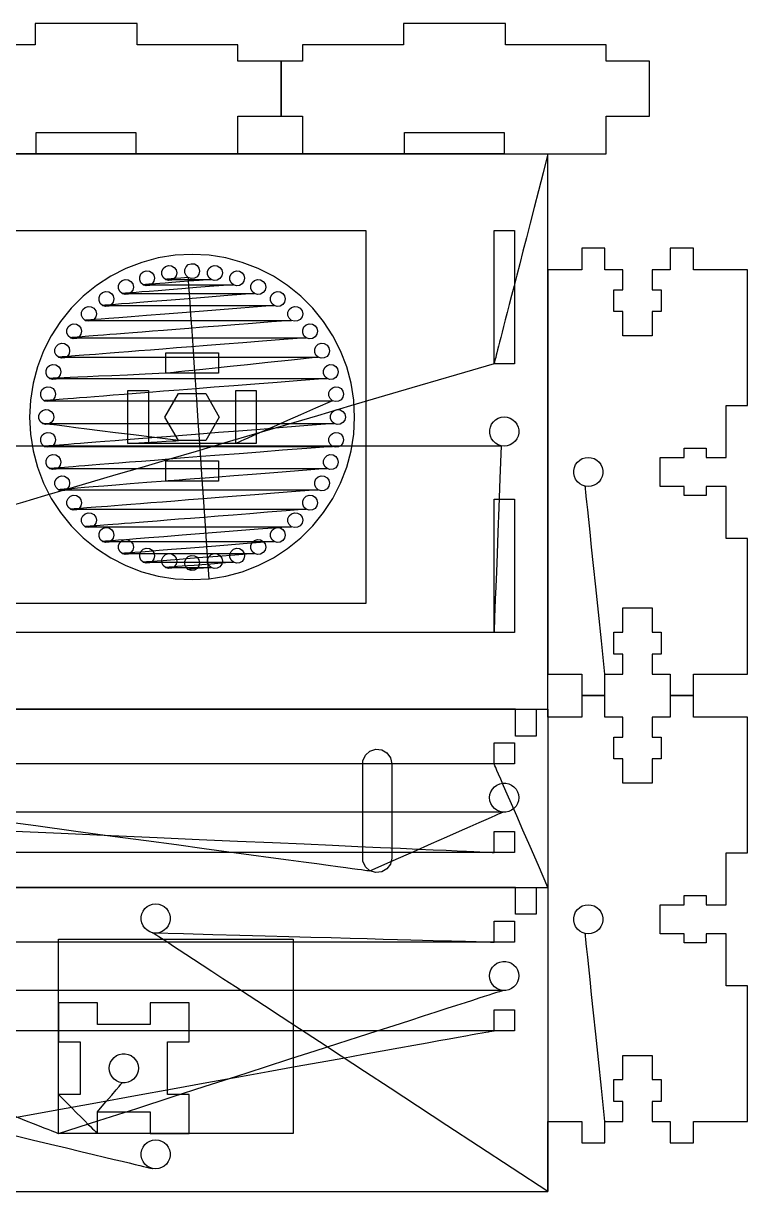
# Model space of a CAD drawing. Extents: x 0 to 427, y -14 to 401.
# Drawn here: x 170 to 427.3, y -14.1 to 400.8 of the extents above; entities that cross this region are included whole.
import ezdxf

# ---------------------------------------------------------------- set-up
doc = ezdxf.new("R2010")
doc.units = 0
doc.layers.get('0').update_dxf_attribs({"linetype": 'CONTINUOUS'})

msp = doc.modelspace()

# ---------------------------------------------------------------- linework, layer by layer
at = {"color": 7}
for points in [[(-0.203473, 354.389074), (377.054521, 354.389074), (377.054521, 367.79333), (392.37367, 367.79333), (392.37367, 387.349181), (377.054521, 387.349181), (377.054521, 393.093862), (341.229255, 393.093862), (341.229255, 400.753436), (304.999468, 400.753436), (304.999468, 393.093862), (269.174202, 393.093862), (269.174202, 387.349181), (261.514628, 387.349181)], [(246.195479, 354.389074), (246.195479, 367.79333), (261.514628, 367.79333), (261.514628, 387.349181), (246.195479, 387.349181), (246.195479, 393.093862), (210.37117, 393.093862), (210.37117, 400.753436), (174.139707, 400.753436), (174.139707, 393.093862), (138.31516, 393.093862), (138.31516, 387.349181), (130.655585, 387.349181)], [(261.514628, 367.79333), (269.174202, 367.79333), (269.174202, 354.389074)], [(174.546622, 362.048649), (209.964016, 362.048649), (209.964016, 354.389074)], [(174.546622, 354.389074), (174.546622, 362.048649)], [(305.406383, 362.048649), (340.82234, 362.048649), (340.82234, 354.389074)], [(305.406383, 354.389074), (305.406383, 362.048649)], [(-0.203473, 354.389074), (-0.203473, 157.227697), (356.34016, 157.227697), (356.34016, 354.389074)], [(376.602128, 169.674506), (383.00984, 169.674506), (383.00984, 176.783548), (379.778457, 176.783548), (379.778457, 184.514931), (383.00984, 184.514931), (383.00984, 193.131953), (393.374202, 193.131953), (393.374202, 184.514931), (396.605585, 184.514931), (396.605585, 176.783548), (393.374202, 176.783548), (393.374202, 169.674506), (399.781915, 169.674506), (399.781915, 162.014931), (408.049468, 162.014931), (408.049468, 169.674506), (427.30133, 169.674506), (427.30133, 217.794346), (419.641755, 217.794346), (419.641755, 236.264635), (412.532713, 236.264635), (412.532713, 233.033266), (404.80133, 233.033266), (404.80133, 236.264635), (396.184309, 236.264635), (396.184309, 246.628939), (404.80133, 246.628939), (404.80133, 249.8603), (412.532713, 249.8603), (412.532713, 246.628939), (419.641755, 246.628939), (419.641755, 265.100374), (427.30133, 265.100374), (427.30133, 313.218984), (408.049468, 313.218984), (408.049468, 320.878515), (399.781915, 320.878515), (399.781915, 313.218984), (393.374202, 313.218984), (393.374202, 306.109984), (396.605585, 306.109984), (396.605585, 298.378644), (393.374202, 298.378644), (393.374202, 289.761673), (383.00984, 289.761673), (383.00984, 298.378644), (379.778457, 298.378644), (379.778457, 306.109984), (383.00984, 306.109984), (383.00984, 313.218984), (376.602128, 313.218984), (376.602128, 320.878515), (368.334574, 320.878515), (368.334574, 313.218984), (356.34016, 313.218984)], [(356.34016, 169.674506), (368.334574, 169.674506), (368.334574, 162.014931), (376.602128, 162.014931), (376.602128, 169.674506)], [(368.334574, 162.014931), (368.334574, 154.355357), (356.34016, 154.355357)], [(376.602128, 10.810173), (383.00984, 10.810173), (383.00984, 17.919215), (379.778457, 17.919215), (379.778457, 25.650598), (383.00984, 25.650598), (383.00984, 34.26762), (393.374202, 34.26762), (393.374202, 25.650598), (396.605585, 25.650598), (396.605585, 17.919215), (393.374202, 17.919215), (393.374202, 10.810173), (399.781915, 10.810173), (399.781915, 3.150713), (408.049468, 3.150713), (408.049468, 10.810173), (427.30133, 10.810173), (427.30133, 58.930013), (419.641755, 58.930013), (419.641755, 77.400833), (412.532713, 77.400833), (412.532713, 74.169452), (404.80133, 74.169452), (404.80133, 77.400833), (396.184309, 77.400833), (396.184309, 87.76495), (404.80133, 87.76495), (404.80133, 90.996331), (412.532713, 90.996331), (412.532713, 87.76495), (419.641755, 87.76495), (419.641755, 106.235764), (427.30133, 106.235764), (427.30133, 154.355357), (408.049468, 154.355357), (408.049468, 162.014931)], [(399.781915, 162.014931), (399.781915, 154.355357), (393.374202, 154.355357), (393.374202, 147.246314), (396.605585, 147.246314), (396.605585, 139.515171), (393.374202, 139.515171), (393.374202, 130.898149), (383.00984, 130.898149), (383.00984, 139.515171), (379.778457, 139.515171), (379.778457, 147.246314), (383.00984, 147.246314), (383.00984, 154.355357), (376.602128, 154.355357), (376.602128, 162.014931)], [(-0.203473, 157.227697), (-0.203473, 93.926116), (356.34016, 93.926116)], [(352.103457, 157.227697), (352.103457, 147.653229), (344.850798, 147.653229), (344.850798, 157.227697)], [(356.34016, 157.227697), (356.34016, -14.136374)], [(-0.203473, 93.926116), (-0.203473, -14.136374), (356.34016, -14.136374)], [(352.103457, 93.926116), (352.103457, 84.351654), (344.850798, 84.351654), (344.850798, 93.926116)], [(228.830027, 6.496609), (228.830027, 20.307806), (221.170452, 20.307806), (221.170452, 39.049827), (228.830027, 39.049827), (228.830027, 52.860997), (215.018856, 52.860997), (215.018617, 45.201423), (196.276835, 45.201423), (196.276835, 52.860997), (182.465665, 52.860997)], [(182.465665, 39.049827), (190.125239, 39.049827), (190.125239, 20.307806), (182.465665, 20.307806)], [(196.276835, 14.15621), (215.018856, 14.15621), (215.018617, 6.496609)], [(196.276835, 6.496609), (196.276835, 14.15621)], [(356.34016, 10.810173), (368.334574, 10.810173), (368.334574, 3.150713), (376.602128, 3.150713), (376.602128, 10.810173)]]:
    msp.add_lwpolyline(points, dxfattribs=at)
for points in [[(47.465426, 194.735676), (47.465426, 327.173692), (291.68617, 327.173692), (291.68617, 194.735676)], [(337.191223, 279.868912), (337.191223, 327.173692), (344.443883, 327.173692), (344.443883, 279.868912)], [(235.944814, 203.51307), (241.915691, 204.459027), (247.756117, 206.023735), (253.400266, 208.190197), (258.785904, 210.934958), (263.857979, 214.227618), (268.554255, 218.032272), (272.829255, 222.307272), (276.635106, 227.006174), (279.928723, 232.075826), (282.671809, 237.46383), (284.838032, 243.105556), (286.403457, 248.945946), (287.348936, 254.917984), (287.664894, 260.954651), (287.348936, 266.991324), (286.403457, 272.963363), (284.838032, 278.803752), (282.671809, 284.447872), (279.928723, 289.833482), (276.635106, 294.903134), (272.829255, 299.601776), (268.554255, 303.876754), (263.857979, 307.682584), (258.785904, 310.973785), (253.400266, 313.71925), (247.756117, 315.885459), (241.915691, 317.450877), (235.944814, 318.396349), (229.907394, 318.712306), (223.869973, 318.396349), (217.898856, 317.450877), (212.059149, 315.885459), (206.415, 313.71925), (201.028165, 310.973785), (195.958005, 307.682584), (191.259574, 303.876754), (186.984574, 299.601776), (183.17992, 294.903134), (179.887261, 289.833482), (177.1425, 284.447872), (174.976037, 278.803752), (173.41109, 272.963363), (172.465372, 266.991324), (172.148936, 260.954651), (172.465372, 254.917984), (173.41109, 248.945946), (174.976037, 243.105556), (177.1425, 237.46383), (179.887261, 232.075826), (183.17992, 227.006174), (186.984574, 222.307272), (191.259574, 218.032272), (195.958005, 214.227618), (201.028165, 210.934958), (206.415, 208.190197), (212.059149, 206.023735), (217.898856, 204.459027), (223.869973, 203.51307), (229.907394, 203.196873)], [(228.575346, 310.456764), (227.751941, 311.198785), (227.301463, 312.211278), (227.301463, 313.319516), (227.751941, 314.329615), (228.575346, 315.071636), (229.629016, 315.413916), (230.730798, 315.299023), (231.69016, 314.743703), (232.341463, 313.848498), (232.571729, 312.764197), (232.341463, 311.679888), (231.69016, 310.784682), (230.730798, 310.231764), (229.629016, 310.114477)], [(212.56516, 307.921931), (211.741755, 308.663952), (211.291277, 309.674051), (211.291277, 310.782289), (211.741755, 311.794782), (212.56516, 312.536803), (213.61883, 312.879083), (214.720612, 312.761796), (215.679973, 312.20887), (216.331277, 311.313665), (216.561543, 310.229363), (216.331277, 309.145055), (215.679973, 308.249849), (214.720612, 307.694537), (213.61883, 307.579644)], [(220.470319, 309.820062), (219.647154, 310.559682), (219.196436, 311.572175), (219.196436, 312.68042), (219.647154, 313.692913), (220.470319, 314.434927), (221.524229, 314.777214), (222.626011, 314.659927), (223.585372, 314.107001), (224.236436, 313.209402), (224.466941, 312.127494), (224.236436, 311.043193), (223.585372, 310.145594), (222.626011, 309.592668), (221.523989, 309.477775)], [(236.680133, 309.820062), (235.856729, 310.559682), (235.40625, 311.572175), (235.40625, 312.68042), (235.856729, 313.692913), (236.680133, 314.434927), (237.733803, 314.777214), (238.835585, 314.659927), (239.794947, 314.107001), (240.446011, 313.209402), (240.675798, 312.127494), (240.446011, 311.043193), (239.794947, 310.145594), (238.835585, 309.592668), (237.733803, 309.477775)], [(244.584574, 307.921924), (243.76117, 308.663945), (243.31117, 309.674044), (243.31117, 310.782282), (243.76117, 311.794774), (244.584574, 312.536796), (245.64016, 312.879076), (246.741223, 312.761789), (247.701064, 312.208863), (248.352128, 311.313657), (248.581915, 310.229356), (248.352128, 309.145048), (247.701064, 308.249842), (246.741223, 307.69453), (245.64016, 307.579636)], [(205.053989, 304.810236), (204.230824, 305.55225), (203.780106, 306.564743), (203.780106, 307.670594), (204.230824, 308.683087), (205.053989, 309.425101), (206.10766, 309.767388), (207.209681, 309.652494), (208.169043, 309.097175), (208.820106, 308.20197), (209.050612, 307.117668), (208.820106, 306.033367), (208.169043, 305.138161), (207.209681, 304.582842), (206.10766, 304.467949)], [(252.095745, 304.810236), (251.27234, 305.55225), (250.82234, 306.564743), (250.82234, 307.670594), (251.27234, 308.683087), (252.095745, 309.425101), (253.15133, 309.767388), (254.252394, 309.652494), (255.212234, 309.097175), (255.863298, 308.20197), (256.093085, 307.117668), (255.863298, 306.033367), (255.212234, 305.138161), (254.252394, 304.582842), (253.15133, 304.467949)], [(198.122074, 300.561587), (197.29891, 301.303609), (196.848191, 302.316101), (196.848191, 303.424339), (197.29891, 304.436832), (198.122074, 305.176459), (199.175745, 305.518739), (200.277766, 305.403846), (201.237128, 304.850927), (201.888191, 303.953328), (202.118697, 302.86902), (201.888191, 301.787112), (201.237128, 300.889513), (200.277766, 300.336587), (199.175745, 300.2193)], [(259.02766, 300.561587), (258.204255, 301.303609), (257.754255, 302.316101), (257.754255, 303.424339), (258.204255, 304.436832), (259.02766, 305.176459), (260.083245, 305.518739), (261.184309, 305.403846), (262.144149, 304.850927), (262.795213, 303.953328), (263.025, 302.86902), (262.795213, 301.787112), (262.144149, 300.889513), (261.184309, 300.336587), (260.083245, 300.2193)], [(191.94008, 295.28369), (191.116676, 296.023318), (190.666197, 297.035811), (190.666197, 298.144048), (191.116676, 299.156541), (191.94008, 299.896169), (192.99375, 300.240843), (194.095532, 300.123555), (195.055133, 299.57063), (195.706197, 298.673031), (195.936463, 297.591123), (195.706197, 296.506814), (195.055133, 295.609215), (194.095532, 295.056297), (192.99375, 294.93901)], [(265.210372, 295.283683), (264.386968, 296.023311), (263.936968, 297.035804), (263.936968, 298.144041), (264.386968, 299.156534), (265.210372, 299.896162), (266.263564, 300.240835), (267.367021, 300.123548), (268.324468, 299.570623), (268.975532, 298.673023), (269.207713, 297.591116), (268.975532, 296.506807), (268.324468, 295.609208), (267.367021, 295.05629), (266.263564, 294.939002)], [(186.66, 289.100999), (185.836835, 289.84302), (185.386117, 290.85312), (185.386117, 291.961357), (185.836835, 292.97385), (186.66, 293.715871), (187.71391, 294.058151), (188.815691, 293.940864), (189.775053, 293.387946), (190.426356, 292.49274), (190.656622, 291.408432), (190.426356, 290.32413), (189.775053, 289.428925), (188.815691, 288.873606), (187.71367, 288.758712)], [(270.490691, 289.100992), (269.667287, 289.843013), (269.217287, 290.85312), (269.217287, 291.961357), (269.667287, 292.97385), (270.490691, 293.715871), (271.543883, 294.058151), (272.644947, 293.940864), (273.604787, 293.387946), (274.255851, 292.49274), (274.488032, 291.408432), (274.255851, 290.32413), (273.604787, 289.428918), (272.644947, 288.873598), (271.543883, 288.758705)], [(182.412287, 282.169113), (181.588883, 282.911127), (181.138404, 283.921226), (181.138404, 285.029478), (181.588883, 286.041978), (182.412287, 286.783992), (183.465957, 287.12628), (184.567739, 287.008992), (185.527101, 286.456067), (186.178404, 285.560861), (186.40867, 284.47656), (186.178404, 283.392259), (185.527101, 282.497046), (184.567739, 281.941734), (183.465957, 281.82684)], [(274.739362, 282.169127), (273.915957, 282.911141), (273.463564, 283.921241), (273.463564, 285.029478), (273.915957, 286.041978), (274.739362, 286.783992), (275.792553, 287.12628), (276.893617, 287.008992), (277.853457, 286.456067), (278.504521, 285.560861), (278.734309, 284.47656), (278.504521, 283.392259), (277.853457, 282.497046), (276.893617, 281.941734), (275.792553, 281.82684)], [(220.536383, 276.477135), (220.536383, 283.729751), (239.278404, 283.729751), (239.278404, 276.477135)], [(179.301064, 274.658), (178.47766, 275.400014), (178.027181, 276.410114), (178.027181, 277.518351), (178.47766, 278.530851), (179.301064, 279.272865), (180.354734, 279.615152), (181.456516, 279.497865), (182.415878, 278.94494), (183.067181, 278.049734), (183.297447, 276.965433), (183.067181, 275.881131), (182.415878, 274.985919), (181.456516, 274.430607), (180.354734, 274.315713)], [(277.84867, 274.658), (277.025266, 275.400014), (276.575266, 276.410114), (276.575266, 277.518351), (277.025266, 278.530851), (277.84867, 279.272865), (278.904255, 279.615152), (280.005319, 279.497865), (280.96516, 278.94494), (281.616223, 278.049734), (281.846011, 276.965433), (281.616223, 275.881131), (280.96516, 274.985919), (280.005319, 274.430607), (278.904255, 274.315713)], [(177.403165, 266.751926), (176.579761, 267.49394), (176.129282, 268.506433), (176.129282, 269.614678), (176.579761, 270.624777), (177.403165, 271.366791), (178.456835, 271.709078), (179.558617, 271.594185), (180.517979, 271.038866), (181.169282, 270.14366), (181.399548, 269.059359), (181.169282, 267.975057), (180.517979, 267.079852), (179.558617, 266.526926), (178.456835, 266.409639)], [(207.132128, 251.583661), (207.132128, 270.325575), (214.384787, 270.325575), (214.384787, 251.583661)], [(245.429521, 251.583661), (245.429521, 270.325575), (252.682181, 270.325575), (252.682181, 251.583661)], [(279.746809, 266.751926), (278.923404, 267.49394), (278.473404, 268.506433), (278.473404, 269.614678), (278.923404, 270.624777), (279.746809, 271.366791), (280.8, 271.709078), (281.903457, 271.594185), (282.863298, 271.038866), (283.514362, 270.14366), (283.744149, 269.059359), (283.514362, 267.975057), (282.863298, 267.079852), (281.903457, 266.526926), (280.8, 266.409639)], [(225.068218, 252.574612), (220.229282, 260.954615), (225.068218, 269.337018), (234.746569, 269.337018), (239.586702, 260.954615), (234.746569, 252.574612)], [(176.765266, 258.647182), (175.941862, 259.389203), (175.491383, 260.401696), (175.491383, 261.509934), (175.941862, 262.520033), (176.765266, 263.262054), (177.818936, 263.604334), (178.920718, 263.489441), (179.880319, 262.934129), (180.531383, 262.038923), (180.761649, 260.954615), (180.531383, 259.870313), (179.880319, 258.975108), (178.920718, 258.422182), (177.818936, 258.304895)], [(280.385904, 258.647175), (279.5625, 259.389196), (279.1125, 260.401696), (279.1125, 261.509934), (279.5625, 262.520033), (280.385904, 263.262054), (281.439096, 263.604334), (282.54016, 263.489441), (283.5, 262.934129), (284.151064, 262.038923), (284.380851, 260.954615), (284.151064, 259.870313), (283.5, 258.975101), (282.54016, 258.422175), (281.439096, 258.304888)], [(339.740426, 250.741151), (338.708777, 251.076251), (337.770479, 251.617208), (336.966223, 252.342467), (336.329521, 253.218531), (335.889096, 254.207087), (335.664096, 255.267452), (335.664096, 256.34936), (335.889096, 257.409725), (336.329521, 258.398282), (336.966223, 259.276739), (337.770479, 259.999605), (338.708777, 260.542956), (339.740426, 260.875668), (340.817553, 260.990562), (341.894681, 260.875668), (342.923936, 260.542956), (343.862234, 259.999605), (344.666489, 259.276739), (345.303191, 258.398282), (345.743617, 257.409725), (345.968617, 256.34936), (345.968617, 255.267452), (345.743617, 254.207087), (345.303191, 253.218531), (344.666489, 252.342467), (343.862234, 251.617208), (342.923936, 251.076251), (341.894681, 250.741151), (340.817553, 250.628651)], [(177.403165, 250.542431), (176.579761, 251.284445), (176.129282, 252.296938), (176.129282, 253.405175), (176.579761, 254.415282), (177.403165, 255.157296), (178.456835, 255.499583), (179.558617, 255.384689), (180.517979, 254.82937), (181.169282, 253.934165), (181.399548, 252.849863), (181.169282, 251.765562), (180.517979, 250.870349), (179.558617, 250.315037), (178.456835, 250.200144)], [(279.746809, 250.542431), (278.923404, 251.284445), (278.473404, 252.296938), (278.473404, 253.405175), (278.923404, 254.415282), (279.746809, 255.157296), (280.8, 255.499583), (281.903457, 255.384689), (282.863298, 254.82937), (283.514362, 253.934165), (283.744149, 252.849863), (283.514362, 251.765562), (282.863298, 250.870349), (281.903457, 250.315037), (280.8, 250.200144)], [(179.301064, 242.636357), (178.47766, 243.378371), (178.027181, 244.390871), (178.027181, 245.499109), (178.47766, 246.511601), (179.301064, 247.251222), (180.354734, 247.593509), (181.456516, 247.478615), (182.415878, 246.925697), (183.067181, 246.028091), (183.297447, 244.943789), (183.067181, 243.861882), (182.415878, 242.964282), (181.456516, 242.411357), (180.354734, 242.29407)], [(220.536383, 238.179464), (220.536383, 245.432087), (239.278404, 245.432087), (239.278404, 238.179464)], [(277.84867, 242.636357), (277.025266, 243.378371), (276.575266, 244.390871), (276.575266, 245.499109), (277.025266, 246.511601), (277.84867, 247.251222), (278.904255, 247.593509), (280.005319, 247.478615), (280.96516, 246.925697), (281.616223, 246.028091), (281.846011, 244.943789), (281.616223, 243.861882), (280.96516, 242.964282), (280.005319, 242.411357), (278.904255, 242.29407)], [(369.58883, 236.379528), (368.557181, 236.714635), (367.618883, 237.255585), (366.814628, 237.980851), (366.177926, 238.856907), (365.7375, 239.845464), (365.5125, 240.905829), (365.5125, 241.987737), (365.7375, 243.048109), (366.177926, 244.036666), (366.814628, 244.912723), (367.618883, 245.637989), (368.557181, 246.181332), (369.58883, 246.514045), (370.665957, 246.628939), (371.743085, 246.514045), (372.77234, 246.181332), (373.710638, 245.637989), (374.514894, 244.912723), (375.151596, 244.036666), (375.592021, 243.048109), (375.817021, 241.987737), (375.817021, 240.905829), (375.592021, 239.845464), (375.151596, 238.856907), (374.514894, 237.980851), (373.710638, 237.255585), (372.77234, 236.714635), (371.743085, 236.379528), (370.665957, 236.267028)], [(182.412287, 235.127623), (181.588883, 235.867244), (181.138404, 236.879737), (181.138404, 237.987981), (181.588883, 239.000474), (182.412287, 239.740095), (183.465957, 240.082382), (184.567739, 239.967488), (185.527101, 239.414563), (186.178404, 238.516964), (186.40867, 237.432662), (186.178404, 236.350755), (185.527101, 235.453155), (184.567739, 234.90023), (183.465957, 234.782943)], [(274.739362, 235.127623), (273.915957, 235.867244), (273.463564, 236.879737), (273.463564, 237.987981), (273.915957, 239.000474), (274.739362, 239.740095), (275.792553, 240.082382), (276.893617, 239.967488), (277.853457, 239.414563), (278.504521, 238.516964), (278.734309, 237.432662), (278.504521, 236.350755), (277.853457, 235.453155), (276.893617, 234.90023), (275.792553, 234.782943)], [(186.66, 228.195744), (185.836835, 228.935372), (185.386117, 229.947865), (185.386117, 231.056102), (185.836835, 232.068595), (186.66, 232.808223), (187.71367, 233.150503), (188.815691, 233.035609), (189.775053, 232.482691), (190.426356, 231.585092), (190.656622, 230.500783), (190.426356, 229.418876), (189.775053, 228.521276), (188.815691, 227.968351), (187.71391, 227.851064)], [(270.490691, 228.195737), (269.667287, 228.935365), (269.217287, 229.947865), (269.217287, 231.056102), (269.667287, 232.068595), (270.490691, 232.808223), (271.543883, 233.150503), (272.644947, 233.035609), (273.604787, 232.482691), (274.255851, 231.585092), (274.488032, 230.500783), (274.255851, 229.418876), (273.604787, 228.521269), (272.644947, 227.968344), (271.543883, 227.851056)], [(337.191223, 184.443123), (337.191223, 231.747908), (344.443883, 231.747908), (344.443883, 184.443123)], [(191.94008, 222.012553), (191.116676, 222.753856), (190.666197, 223.765877), (190.666197, 224.873883), (191.116676, 225.885904), (191.94008, 226.627925), (192.99375, 226.970205), (194.095532, 226.852918), (195.055133, 226.3), (195.706197, 225.40359), (195.936463, 224.32), (195.706197, 223.23617), (195.055133, 222.33976), (194.095532, 221.785877), (192.99375, 221.670266)], [(265.210372, 222.012553), (264.386968, 222.753856), (263.936968, 223.765877), (263.936968, 224.873883), (264.386968, 225.885904), (265.210372, 226.627925), (266.263564, 226.970205), (267.367021, 226.852918), (268.324468, 226.3), (268.975532, 225.40359), (269.207713, 224.32), (268.975532, 223.23617), (268.324468, 222.33976), (267.367021, 221.785877), (266.263564, 221.670266)], [(198.122074, 216.732473), (197.29891, 217.473776), (196.848191, 218.486037), (196.848191, 219.593803), (197.29891, 220.606064), (198.122074, 221.347367), (199.175745, 221.689654), (200.277766, 221.573803), (201.237128, 221.01992), (201.888191, 220.12375), (202.118697, 219.03992), (201.888191, 217.95633), (201.237128, 217.05992), (200.277766, 216.506037), (199.175745, 216.390186)], [(259.02766, 216.732473), (258.204255, 217.473776), (257.754255, 218.486037), (257.754255, 219.593803), (258.204255, 220.606064), (259.02766, 221.347367), (260.083245, 221.689654), (261.184309, 221.573803), (262.144149, 221.01992), (262.795213, 220.12375), (263.025, 219.03992), (262.795213, 217.95633), (262.144149, 217.05992), (261.184309, 216.506037), (260.083245, 216.390186)], [(205.053989, 212.48476), (204.230824, 213.226064), (203.780106, 214.238085), (203.780106, 215.34609), (204.230824, 216.358111), (205.053989, 217.099415), (206.10766, 217.441702), (207.209681, 217.32609), (208.169043, 216.772207), (208.820106, 215.875798), (209.050612, 214.791968), (208.820106, 213.708377), (208.169043, 212.811968), (207.209681, 212.258085), (206.10766, 212.142234)], [(252.095745, 212.48476), (251.27234, 213.226064), (250.82234, 214.238085), (250.82234, 215.34609), (251.27234, 216.358111), (252.095745, 217.099415), (253.15133, 217.441702), (254.252394, 217.32609), (255.212234, 216.772207), (255.863298, 215.875798), (256.093085, 214.791968), (255.863298, 213.708377), (255.212234, 212.811968), (254.252394, 212.258085), (253.15133, 212.142234)], [(212.56516, 209.373537), (211.741755, 210.11484), (211.291277, 211.126861), (211.291277, 212.234867), (211.741755, 213.246888), (212.56516, 213.988191), (213.61883, 214.330478), (214.720612, 214.214867), (215.679973, 213.660984), (216.331277, 212.764574), (216.561543, 211.680984), (216.331277, 210.597154), (215.679973, 209.700744), (214.720612, 209.146861), (213.61883, 209.03125)], [(220.470319, 207.475638), (219.647154, 208.216941), (219.196436, 209.228962), (219.196436, 210.336968), (219.647154, 211.348989), (220.470319, 212.090292), (221.523989, 212.432819), (222.626011, 212.316968), (223.585372, 211.763085), (224.236436, 210.866675), (224.466941, 209.783085), (224.236436, 208.699255), (223.585372, 207.802845), (222.626011, 207.248962), (221.524229, 207.133351)], [(228.575346, 206.837739), (227.751941, 207.579042), (227.301463, 208.591064), (227.301463, 209.699069), (227.751941, 210.71109), (228.575346, 211.452393), (229.629016, 211.79492), (230.730798, 211.679069), (231.69016, 211.125186), (232.341463, 210.228776), (232.571729, 209.145186), (232.341463, 208.061356), (231.69016, 207.165186), (230.730798, 206.611064), (229.629016, 206.495452)], [(236.680133, 207.475638), (235.856729, 208.216941), (235.40625, 209.228962), (235.40625, 210.336968), (235.856729, 211.348989), (236.680133, 212.090292), (237.733803, 212.432819), (238.835585, 212.316968), (239.794947, 211.763085), (240.446011, 210.866675), (240.675798, 209.783085), (240.446011, 208.699255), (239.794947, 207.802845), (238.835585, 207.248962), (237.733803, 207.133351)], [(244.584574, 209.373537), (243.76117, 210.11484), (243.31117, 211.126861), (243.31117, 212.234867), (243.76117, 213.246888), (244.584574, 213.988191), (245.64016, 214.330478), (246.741223, 214.214867), (247.701064, 213.660984), (248.352128, 212.764574), (248.581915, 211.680984), (248.352128, 210.597154), (247.701064, 209.700744), (246.741223, 209.146861), (245.64016, 209.03125)], [(337.191223, 137.77549), (337.191223, 145.23041), (344.443883, 145.23041), (344.443883, 137.77549)], [(293.103191, 99.81848), (291.501862, 101.258957), (290.625798, 103.225792), (290.625798, 138.889479), (291.501862, 140.856314), (293.103191, 142.296793), (295.149734, 142.962219), (297.292021, 142.737219), (299.156649, 141.660809), (300.420479, 139.918974), (300.872872, 137.791527), (300.872872, 104.323504), (300.420479, 102.196298), (299.156649, 100.454463), (297.292021, 99.378055), (295.149734, 99.153055)], [(340.274202, 120.626421), (339.216223, 120.85166), (338.225266, 121.292325), (337.349202, 121.928788), (336.623936, 122.733761), (336.082979, 123.67182), (335.747872, 124.702032), (335.635372, 125.77916), (335.747872, 126.856288), (336.082979, 127.886501), (336.623936, 128.824559), (337.349202, 129.629532), (338.225266, 130.265995), (339.216223, 130.70666), (340.274202, 130.931899), (341.358511, 130.931899), (342.416489, 130.70666), (343.407447, 130.265995), (344.283511, 129.629532), (345.008777, 128.824559), (345.549734, 127.886501), (345.88484, 126.856288), (345.99734, 125.77916), (345.88484, 124.702032), (345.549734, 123.67182), (345.008777, 122.733761), (344.283511, 121.928788), (343.407447, 121.292325), (342.416489, 120.85166), (341.358511, 120.626421)], [(337.191223, 106.327917), (337.191223, 113.782834), (344.443883, 113.782834), (344.443883, 106.327917)], [(215.892287, 77.821152), (214.862074, 78.15578), (213.924255, 78.697215), (213.119282, 79.422003), (212.48258, 80.298305), (212.042154, 81.287826), (211.816915, 82.34724), (211.816915, 83.430591), (212.042154, 84.490005), (212.48258, 85.479526), (213.119282, 86.355828), (213.924255, 87.080376), (214.862074, 87.622051), (215.892287, 87.956679), (216.969654, 88.069897), (218.046782, 87.956679), (219.076995, 87.622051), (220.014814, 87.080376), (220.819787, 86.355828), (221.456489, 85.479526), (221.896915, 84.490005), (222.122154, 83.430591), (222.122154, 82.34724), (221.896915, 81.287826), (221.456489, 80.298305), (220.819787, 79.422003), (220.014814, 78.697215), (219.076995, 78.15578), (218.046782, 77.821152), (216.969654, 77.707934)], [(369.58883, 77.515009), (368.557181, 77.849636), (367.618883, 78.391312), (366.814628, 79.116098), (366.177926, 79.992401), (365.7375, 80.981921), (365.5125, 82.041336), (365.5125, 83.124447), (365.7375, 84.183862), (366.177926, 85.173382), (366.814628, 86.049685), (367.618883, 86.774472), (368.557181, 87.315907), (369.58883, 87.650774), (370.665957, 87.763992), (371.743085, 87.650774), (372.77234, 87.315907), (373.710638, 86.774472), (374.514894, 86.049685), (375.151596, 85.173382), (375.592021, 84.183862), (375.817021, 83.124447), (375.817021, 82.041336), (375.592021, 80.981921), (375.151596, 79.992401), (374.514894, 79.116098), (373.710638, 78.391312), (372.77234, 77.849636), (371.743085, 77.515009), (370.665957, 77.401791)], [(337.191223, 74.473681), (337.191223, 81.928597), (344.443883, 81.928597), (344.443883, 74.473681)], [(182.465665, 6.496633), (182.465665, 75.504611), (265.835106, 75.504611), (265.835106, 6.496633)], [(340.274202, 57.324854), (339.216223, 57.550093), (338.225266, 57.990519), (337.349202, 58.627221), (336.623936, 59.432194), (336.082979, 60.370013), (335.747872, 61.400226), (335.635372, 62.477354), (335.747872, 63.554721), (336.082979, 64.584694), (336.623936, 65.522753), (337.349202, 66.327726), (338.225266, 66.964428), (339.216223, 67.404854), (340.274202, 67.630093), (341.358511, 67.630093), (342.416489, 67.404854), (343.407447, 66.964428), (344.283511, 66.327726), (345.008777, 65.522753), (345.549734, 64.584694), (345.88484, 63.554721), (345.99734, 62.477354), (345.88484, 61.400226), (345.549734, 60.370013), (345.008777, 59.432194), (344.283511, 58.627221), (343.407447, 57.990519), (342.416489, 57.550093), (341.358511, 57.324854)], [(337.191223, 43.026343), (337.191223, 50.481263), (344.443883, 50.481263), (344.443883, 43.026343)], [(205.10617, 24.526077), (204.046755, 24.751316), (203.057234, 25.191981), (202.180931, 25.828444), (201.456144, 26.633418), (200.914707, 27.571476), (200.58008, 28.601689), (200.466622, 29.678816), (200.58008, 30.755944), (200.914707, 31.786157), (201.456144, 32.723976), (202.180931, 33.528949), (203.057234, 34.165652), (204.046755, 34.606316), (205.10617, 34.831556), (206.189282, 34.831556), (207.248697, 34.606316), (208.238218, 34.165652), (209.114521, 33.528949), (209.839309, 32.723976), (210.380984, 31.786157), (210.715612, 30.755944), (210.82883, 29.678816), (210.715612, 28.601689), (210.380984, 27.571476), (209.839309, 26.633418), (209.114521, 25.828444), (208.238218, 25.191981), (207.248697, 24.751316), (206.189282, 24.526077)], [(215.892287, -5.955496), (214.862074, -5.620797), (213.924255, -5.079265), (213.119282, -4.354526), (212.48258, -3.478244), (212.042154, -2.488699), (211.816915, -1.429308), (211.816915, -0.346052), (212.042154, 0.713365), (212.48258, 1.702862), (213.119282, 2.579189), (213.924255, 3.303929), (214.862074, 3.845461), (215.892287, 4.18016), (216.969654, 4.293378), (218.046782, 4.18016), (219.076995, 3.845461), (220.014814, 3.303929), (220.819787, 2.579189), (221.456489, 1.702862), (221.896915, 0.713365), (222.122154, -0.346052), (222.122154, -1.429308), (221.896915, -2.488699), (221.456489, -3.478244), (220.819787, -4.354526), (220.014814, -5.079265), (219.076995, -5.620797), (218.046782, -5.955496), (216.969654, -6.068762)]]:
    msp.add_lwpolyline(points, close=True, dxfattribs=at)
for points in [[(261.514628, 387.349181), (261.514628, 367.79333), (261.514628, 367.79333), (261.514628, 367.79333)], [(340.82234, 354.389074), (-0.203473, 354.389074), (-0.203473, 354.389074), (-0.203473, 354.389074)], [(138.31516, 354.389074), (174.546622, 354.389074), (174.546622, 354.389074), (174.546622, 354.389074)], [(209.964016, 354.389074), (246.195479, 354.389074), (246.195479, 354.389074), (246.195479, 354.389074)], [(269.174202, 354.389074), (305.406383, 354.389074), (305.406383, 354.389074), (305.406383, 354.389074)], [(356.34016, 354.389074), (337.191223, 279.868912), (337.191223, 279.868912), (337.191223, 279.868912)], [(356.34016, 313.218984), (356.34016, 169.674506), (356.34016, 169.674506), (356.34016, 169.674506)], [(244.584574, 307.921916), (205.053989, 304.810236), (205.053989, 304.810236), (205.053989, 304.810236)], [(236.680133, 309.820062), (212.56516, 307.921931), (212.56516, 307.921931), (212.56516, 307.921931)], [(212.56516, 307.921924), (244.584574, 307.921924), (244.584574, 307.921924), (244.584574, 307.921924)], [(228.575346, 310.456757), (220.470319, 309.820062), (220.470319, 309.820062), (220.470319, 309.820062)], [(220.470319, 309.820062), (236.680133, 309.820062), (236.680133, 309.820062), (236.680133, 309.820062)], [(235.944814, 203.51307), (228.575346, 310.456764), (228.575346, 310.456764), (228.575346, 310.456764)], [(252.095745, 304.810236), (198.122074, 300.561587), (198.122074, 300.561587), (198.122074, 300.561587)], [(205.053989, 304.810236), (252.095745, 304.810236), (252.095745, 304.810236), (252.095745, 304.810236)], [(259.02766, 300.561587), (191.94008, 295.28369), (191.94008, 295.28369), (191.94008, 295.28369)], [(198.122074, 300.561587), (259.02766, 300.561587), (259.02766, 300.561587), (259.02766, 300.561587)], [(265.210372, 295.283676), (186.66, 289.100999), (186.66, 289.100999), (186.66, 289.100999)], [(191.94008, 295.283683), (265.210372, 295.283683), (265.210372, 295.283683), (265.210372, 295.283683)], [(270.490691, 289.100985), (182.412287, 282.169113), (182.412287, 282.169113), (182.412287, 282.169113)], [(186.66, 289.100992), (270.490691, 289.100992), (270.490691, 289.100992), (270.490691, 289.100992)], [(182.412287, 282.169127), (274.739362, 282.169127), (274.739362, 282.169127), (274.739362, 282.169127)], [(274.739362, 282.169127), (220.536383, 276.477135), (220.536383, 276.477135), (220.536383, 276.477135)], [(337.191223, 279.868912), (47.465426, 194.735676), (47.465426, 194.735676), (47.465426, 194.735676)], [(277.84867, 274.658), (177.403165, 266.751926), (177.403165, 266.751926), (177.403165, 266.751926)], [(220.536383, 276.477135), (179.301064, 274.658), (179.301064, 274.658), (179.301064, 274.658)], [(179.301064, 274.658), (277.84867, 274.658), (277.84867, 274.658), (277.84867, 274.658)], [(177.403165, 266.751926), (279.746809, 266.751926), (279.746809, 266.751926), (279.746809, 266.751926)], [(279.746809, 266.751926), (245.429521, 251.583661), (245.429521, 251.583661), (245.429521, 251.583661)], [(225.068218, 252.574612), (176.765266, 258.647182), (176.765266, 258.647182), (176.765266, 258.647182)], [(176.765266, 258.647175), (280.385904, 258.647175), (280.385904, 258.647175), (280.385904, 258.647175)], [(280.385904, 258.647168), (177.403165, 250.542431), (177.403165, 250.542431), (177.403165, 250.542431)], [(14.241973, 250.741151), (339.740426, 250.741151), (339.740426, 250.741151), (339.740426, 250.741151)], [(177.403165, 250.542431), (279.746809, 250.542431), (279.746809, 250.542431), (279.746809, 250.542431)], [(279.746809, 250.542431), (179.301064, 242.636357), (179.301064, 242.636357), (179.301064, 242.636357)], [(207.132128, 251.583661), (225.068218, 252.574612), (225.068218, 252.574612), (225.068218, 252.574612)], [(245.429521, 251.583661), (207.132128, 251.583661), (207.132128, 251.583661), (207.132128, 251.583661)], [(339.740426, 250.741151), (337.191223, 184.443123), (337.191223, 184.443123), (337.191223, 184.443123)], [(179.301064, 242.636357), (277.84867, 242.636357), (277.84867, 242.636357), (277.84867, 242.636357)], [(277.84867, 242.636357), (220.536383, 238.179464), (220.536383, 238.179464), (220.536383, 238.179464)], [(220.536383, 238.179464), (182.412287, 235.127623), (182.412287, 235.127623), (182.412287, 235.127623)], [(182.412287, 235.127623), (274.739362, 235.127623), (274.739362, 235.127623), (274.739362, 235.127623)], [(274.739362, 235.127623), (186.66, 228.195744), (186.66, 228.195744), (186.66, 228.195744)], [(376.602128, 169.674506), (369.58883, 236.379528), (369.58883, 236.379528), (369.58883, 236.379528)], [(186.66, 228.195737), (270.490691, 228.195737), (270.490691, 228.195737), (270.490691, 228.195737)], [(270.490691, 228.19573), (191.94008, 222.012553), (191.94008, 222.012553), (191.94008, 222.012553)], [(191.94008, 222.012553), (265.210372, 222.012553), (265.210372, 222.012553), (265.210372, 222.012553)], [(265.210372, 222.012553), (198.122074, 216.732473), (198.122074, 216.732473), (198.122074, 216.732473)], [(198.122074, 216.732473), (259.02766, 216.732473), (259.02766, 216.732473), (259.02766, 216.732473)], [(259.02766, 216.732473), (205.053989, 212.48476), (205.053989, 212.48476), (205.053989, 212.48476)], [(205.053989, 212.48476), (252.095745, 212.48476), (252.095745, 212.48476), (252.095745, 212.48476)], [(252.095745, 212.48476), (212.56516, 209.373537), (212.56516, 209.373537), (212.56516, 209.373537)], [(212.56516, 209.373537), (244.584574, 209.373537), (244.584574, 209.373537), (244.584574, 209.373537)], [(244.584574, 209.373537), (220.470319, 207.475638), (220.470319, 207.475638), (220.470319, 207.475638)], [(220.470319, 207.475638), (236.680133, 207.475638), (236.680133, 207.475638), (236.680133, 207.475638)], [(236.680133, 207.475638), (228.575346, 206.837739), (228.575346, 206.837739), (228.575346, 206.837739)], [(337.191223, 184.443123), (11.692843, 184.443123), (11.692843, 184.443123), (11.692843, 184.443123)], [(376.602128, 162.014931), (368.334574, 162.014931), (368.334574, 162.014931), (368.334574, 162.014931)], [(408.049468, 162.014931), (399.781915, 162.014931), (399.781915, 162.014931), (399.781915, 162.014931)], [(344.850798, 157.227697), (11.285856, 157.227697), (11.285856, 157.227697), (11.285856, 157.227697)], [(356.34016, 154.355357), (356.34016, 157.227697), (356.34016, 157.227697), (356.34016, 157.227697)], [(337.191223, 137.77549), (11.692843, 137.77549), (11.692843, 137.77549), (11.692843, 137.77549)], [(11.692843, 137.77549), (293.103191, 99.81848), (293.103191, 99.81848), (293.103191, 99.81848)], [(356.34016, 93.926116), (337.191223, 137.77549), (337.191223, 137.77549), (337.191223, 137.77549)], [(340.274202, 120.626421), (14.777521, 120.626421), (14.777521, 120.626421), (14.777521, 120.626421)], [(14.777521, 120.626421), (337.191223, 106.327917), (337.191223, 106.327917), (337.191223, 106.327917)], [(293.103191, 99.81848), (340.274202, 120.626421), (340.274202, 120.626421), (340.274202, 120.626421)], [(337.191223, 106.327917), (11.692843, 106.327917), (11.692843, 106.327917), (11.692843, 106.327917)], [(344.850798, 93.926116), (11.285856, 93.926116), (11.285856, 93.926116), (11.285856, 93.926116)], [(356.34016, -14.136374), (215.892287, 77.821152), (215.892287, 77.821152), (215.892287, 77.821152)], [(215.892287, 77.821152), (337.191223, 74.473681), (337.191223, 74.473681), (337.191223, 74.473681)], [(376.602128, 10.810173), (369.58883, 77.515009), (369.58883, 77.515009), (369.58883, 77.515009)], [(337.191223, 74.473681), (11.692843, 74.473681), (11.692843, 74.473681), (11.692843, 74.473681)], [(11.692843, 74.473681), (182.465665, 6.496633), (182.465665, 6.496633), (182.465665, 6.496633)], [(340.274202, 57.324854), (14.777521, 57.324854), (14.777521, 57.324854), (14.777521, 57.324854)], [(182.465665, 6.496633), (340.274202, 57.324854), (340.274202, 57.324854), (340.274202, 57.324854)], [(182.465665, 52.860997), (182.465665, 39.049827), (182.465665, 39.049827), (182.465665, 39.049827)], [(337.191223, 43.026343), (11.692843, 43.026343), (11.692843, 43.026343), (11.692843, 43.026343)], [(11.692843, 43.026343), (215.892287, -5.955496), (215.892287, -5.955496), (215.892287, -5.955496)], [(147.057846, 8.612639), (337.191223, 43.026343), (337.191223, 43.026343), (337.191223, 43.026343)], [(196.276835, 14.15621), (205.10617, 24.526077), (205.10617, 24.526077), (205.10617, 24.526077)], [(182.465665, 20.307806), (196.276835, 6.496609), (196.276835, 6.496609), (196.276835, 6.496609)], [(356.34016, -14.136374), (356.34016, 10.810173), (356.34016, 10.810173), (356.34016, 10.810173)], [(215.018617, 6.496609), (228.830027, 6.496609), (228.830027, 6.496609), (228.830027, 6.496609)]]:
    msp.add_open_spline(points, degree=3, dxfattribs=at)

doc.saveas('drawing.dxf')
